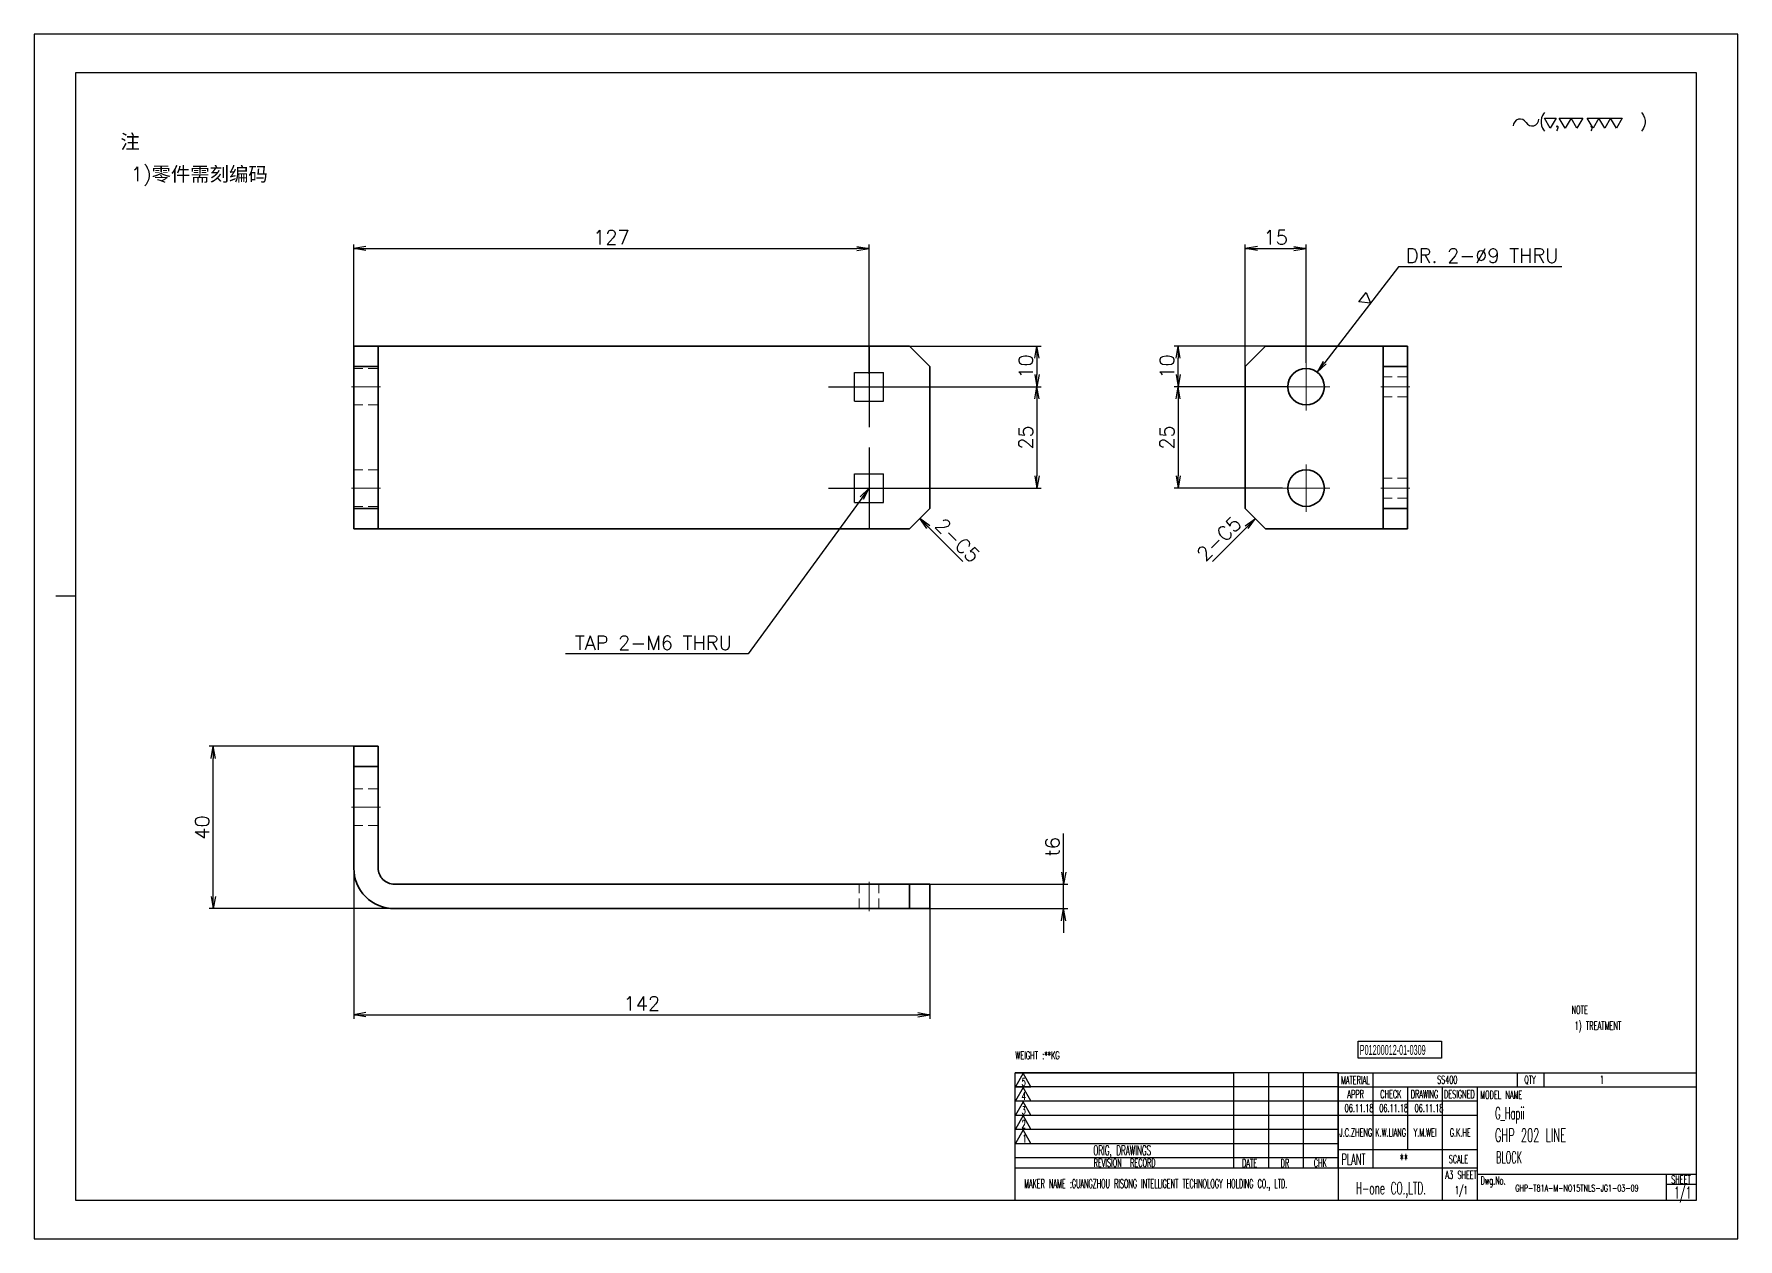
# Model space of a CAD drawing. Header units: millimetres. Extents: x 7914 to 16415, y -883 to 305.
# Drawn here: x 12945.9 to 13365.9, y -882.1 to -585.1 of the extents above; entities that cross this region are included whole.
import ezdxf
from ezdxf.enums import TextEntityAlignment as Align

# ---------------------------------------------------------------- set-up
doc = ezdxf.new("R2010")
doc.units = ezdxf.units.MM
doc.linetypes.add('CENTER-HOKUTO', pattern=[23, 20, -1, 1, -1])
doc.linetypes.add('HIDDEN-HOKUTO', pattern=[3.8, 2.5, -1.3])
doc.layers.add('AM_7', color=2, linetype='CENTER-HOKUTO', lineweight=30)
doc.layers.add('AM_HID', color=1, linetype='HIDDEN-HOKUTO', lineweight=25)
doc.layers.add('title_frame', color=7, linetype='Continuous')
doc.layers.add('word_dim', color=253, linetype='Continuous')
doc.styles.add('MX_NOTE_STANDARD', font='txt.shx', dxfattribs={"bigfont": 'bigfont.shx'})
doc.styles.get("Standard").update_dxf_attribs({"font": 'romans.shx', "bigfont": 'bigfont.shx'})
doc.dimstyles.new('RS1-1', dxfattribs={"dimtxt": 3.5, "dimasz": 3, "dimexe": 1, "dimexo": 0, "dimgap": 1, "dimtad": 3, "dimdsep": 46, "dimtxsty": 'Standard', "dimblk1": 'OPEN', "dimblk2": 'OPEN', "dimsah": 1, "dimcen": 0, "dimclrd": 256, "dimclre": 256, "dimclrt": 3, "dimazin": 2, "dimtfac": 1, "dimtmove": 0, "dimatfit": 3, "dimldrblk": 'OPEN', "dimfxl": 0, "dimtolj": 1, "dimtzin": 0, "dimarcsym": 0})

# ---------------------------------------------------------------- blocks, each defined once
blk = doc.blocks.new('A$C404331B6')
at = {"layer": 'title_frame'}
for p, q in [((0, -31.5), (0, 0)), ((0, 0), (53.9, 0)), ((79.62, 0), (0, 0)), ((53.9, -23.5), (53.9, 0)), ((62.48, -23.5), (62.48, 0)), ((62.48, -23.5), (62.48, 0)), ((71.05, -23.5), (71.05, 0)), ((71.05, -23.5), (71.05, 0)), ((79.62, 0), (79.62, -31.5)), ((79.62, 0), (167.83, 0)), ((88.2, -23.5), (88.2, 0)), ((123.73, 0), (123.73, -3.5)), ((130.3, 0), (130.3, -3.5)), ((53.9, -3.5), (0, -3.5)), ((79.62, -3.5), (0, -3.5)), ((1.98, -0.12), (0.1, -3.45)), ((0.1, -3.45), (3.86, -3.45)), ((1.98, -3.6), (0.1, -6.92)), ((3.86, -3.45), (1.98, -0.12)), ((3.86, -6.92), (1.98, -3.6)), ((79.62, -3.5), (167.83, -3.5)), ((96.78, -18.9), (96.78, -3.5)), ((105.35, -31.5), (105.35, -3.5)), ((113.92, -31.5), (113.92, -3.5)), ((53.9, -7), (0, -7)), ((79.62, -7), (0, -7)), ((0.1, -6.92), (3.86, -6.92)), ((1.98, -7.13), (0.1, -10.45)), ((3.86, -10.45), (1.98, -7.13)), ((113.92, -7), (79.62, -7)), ((53.9, -10.5), (0, -10.5)), ((79.62, -10.5), (0, -10.5)), ((0.1, -10.45), (3.86, -10.45)), ((1.98, -10.54), (0.1, -13.87)), ((3.86, -13.87), (1.98, -10.54)), ((113.92, -10.5), (79.62, -10.5)), ((53.9, -14), (0, -14)), ((79.62, -14), (0, -14)), ((0.1, -13.87), (3.86, -13.87)), ((1.98, -14.07), (0.1, -17.4)), ((3.86, -17.4), (1.98, -14.07)), ((53.9, -17.5), (0, -17.5)), ((79.62, -17.5), (0, -17.5)), ((53.9, -21), (0, -21)), ((79.62, -21), (0, -21)), ((0.1, -17.4), (3.86, -17.4)), ((79.62, -18.9), (113.92, -18.9)), ((79.62, -23.5), (0, -23.5)), ((113.92, -23.5), (79.62, -23.5)), ((113.92, -25), (167.83, -25)), ((160.48, -25), (160.48, -31.5)), ((160.48, -27.5), (167.83, -27.5)), ((167.83, -31.5), (0, -31.5))]:
    blk.add_line(p, q, dxfattribs=at)
at = {"layer": 'title_frame', "color": 3, "style": 'MX_NOTE_STANDARD', "width": 0.5341}
for s, height, p in [('5', 1.92, (1.59, -3.22)), ('MATERIAL', 1.973, (80.3, -2.79)), ('QTY', 1.973, (125.5, -2.7)), ('4', 1.92, (1.59, -6.7)), ('3', 1.92, (1.59, -10.23)), ('APPR', 1.973, (81.89, -6.26)), ('CHECK', 1.973, (89.99, -6.26)), ('DRAWING', 1.973, (97.51, -6.26)), ('DESIGNED', 1.973, (105.7, -6.26)), ('MODEL NAME', 1.973, (114.63, -6.41)), ('2', 1.92, (1.59, -13.64)), ('1', 1.92, (1.78, -17.17)), ('ORIG, DRAWINGS', 2.4112, (19.27, -20.34)), ('PLANT', 2.74, (80.46, -22.73)), ('SCALE', 1.973, (106.88, -22.28)), ('REVISION  RECORD', 1.9728, (19.32, -23.18)), ('DATE', 1.973, (55.94, -23.26)), ('DR', 1.973, (65.43, -23.27)), ('CHK', 1.973, (73.61, -23.23)), ('MAKER NAME :GUANGZHOU RISONG INTELLIGENT TECHNOLOGY HOLDING CO., LTD.', 2.16, (2.22, -28.43)), ('Dwg.No.', 1.973, (114.71, -27.52)), ('SHEET', 1.973, (161.71, -27.29))]:
    blk.add_text(s, height=height, dxfattribs=at).set_placement(p)
blk = doc.blocks.new('shiage0')
at = {"layer": 'word_dim', "color": 3, "linetype": 'Continuous'}
for centre, start, end in [((1.69, 0), 30, 180), ((4.61, 1.69), 210, 0)]:
    blk.add_arc(centre, 1.69, start, end, dxfattribs=at)
blk = doc.blocks.new('10')
at = {"layer": 'title_frame', "color": 3, "linetype": 'Continuous'}
for points in [[(9.63, 2.65), (8.18, 5.15), (11.07, 5.15)], [(13.31, 2.65), (11.86, 5.15), (17.64, 5.15), (16.2, 2.65), (14.75, 5.15)], [(20.17, 2.65), (18.73, 5.15), (27.4, 5.15), (25.95, 2.65), (24.51, 5.15), (23.06, 2.65), (21.62, 5.15)]]:
    blk.add_lwpolyline(points, close=True, dxfattribs=at)
blk.add_blockref('shiage0', (0.52, 3.24), dxfattribs=at)
blk.add_text('( ,   ,     )', height=3, dxfattribs=at).set_placement((6.84, 2.97))
blk = doc.blocks.new('_Open')
at = {"color": 0, "lineweight": -2}
for p, q in [((-1, 0.17), (0, 0)), ((-1, -0.17), (0, 0)), ((0, 0), (-1, 0))]:
    blk.add_line(p, q, dxfattribs=at)
blk = doc.blocks.new('*D177')
at = {"layer": 'DEFPOINTS', "color": 0, "linetype": 'Continuous', "ltscale": 2}
for p in [(13024.69, -790.68), (13166.69, -797.68), (13166.69, -826.84)]:
    blk.add_point(p, dxfattribs=at)
at = {"layer": 'word_dim', "linetype": 'Continuous', "lineweight": -2, "ltscale": 2}
for p, q in [((13024.69, -790.68), (13024.69, -827.84)), ((13166.69, -797.68), (13166.69, -827.84)), ((13027.69, -826.84), (13163.69, -826.84))]:
    blk.add_line(p, q, dxfattribs=at)
at = {"layer": 'word_dim', "linetype": 'Continuous', "lineweight": -2, "ltscale": 2, "xscale": 3, "yscale": 3, "zscale": 3, "rotation": 180}
blk.add_blockref('_Open', (13024.69, -826.84), dxfattribs=at)
at = {"layer": 'word_dim', "linetype": 'Continuous', "lineweight": -2, "ltscale": 2, "xscale": 3, "yscale": 3, "zscale": 3}
blk.add_blockref('_Open', (13166.69, -826.84), dxfattribs=at)
at = {"layer": 'word_dim', "color": 3, "linetype": 'Continuous', "ltscale": 2, "insert": (13095.69, -824.09), "char_height": 3.5, "attachment_point": 5}
blk.add_mtext('\\A1;142', dxfattribs=at)
blk = doc.blocks.new('*D178')
at = {"layer": 'DEFPOINTS', "color": 0, "linetype": 'Continuous', "ltscale": 2}
for p in [(12990.05, -760.68), (13024.69, -760.68), (13061.57, -800.68)]:
    blk.add_point(p, dxfattribs=at)
at = {"layer": 'word_dim', "linetype": 'Continuous', "lineweight": -2, "ltscale": 2}
for p, q in [((13024.69, -760.68), (12989.05, -760.68)), ((12990.05, -797.68), (12990.05, -763.68)), ((13061.57, -800.68), (12989.05, -800.68))]:
    blk.add_line(p, q, dxfattribs=at)
at = {"layer": 'word_dim', "linetype": 'Continuous', "lineweight": -2, "ltscale": 2, "xscale": 3, "yscale": 3, "zscale": 3}
for p, rotation in [((12990.05, -760.68), 90), ((12990.05, -800.68), 270)]:
    blk.add_blockref('_Open', p, dxfattribs=dict(at, rotation=rotation))
at = {"layer": 'word_dim', "color": 3, "linetype": 'Continuous', "ltscale": 2, "insert": (12987.3, -780.68), "char_height": 3.5, "attachment_point": 5, "rotation": 90}
blk.add_mtext('\\A1;40', dxfattribs=at)
blk = doc.blocks.new('*D179')
at = {"layer": 'DEFPOINTS', "color": 0, "linetype": 'Continuous', "ltscale": 2}
for p in [(13158.03, -794.68), (13199.66, -794.68), (13158.03, -800.68)]:
    blk.add_point(p, dxfattribs=at)
at = {"layer": 'word_dim', "linetype": 'Continuous', "lineweight": -2, "ltscale": 2}
for p, q in [((13199.66, -791.68), (13199.66, -782.18)), ((13158.03, -794.68), (13200.66, -794.68)), ((13199.66, -800.68), (13199.66, -794.68)), ((13158.03, -800.68), (13200.66, -800.68)), ((13199.66, -803.68), (13199.66, -806.68))]:
    blk.add_line(p, q, dxfattribs=at)
at = {"layer": 'word_dim', "linetype": 'Continuous', "lineweight": -2, "ltscale": 2, "xscale": 3, "yscale": 3, "zscale": 3}
for p, rotation in [((13199.66, -794.68), 270), ((13199.66, -800.68), 90)]:
    blk.add_blockref('_Open', p, dxfattribs=dict(at, rotation=rotation))
at = {"layer": 'word_dim', "color": 3, "linetype": 'Continuous', "ltscale": 2, "insert": (13196.91, -785.43), "char_height": 3.5, "attachment_point": 5, "rotation": 90}
blk.add_mtext('\\A1;t6', dxfattribs=at)
blk = doc.blocks.new('*D180')
at = {"layer": 'DEFPOINTS', "color": 0, "linetype": 'Continuous', "ltscale": 2}
for p in [(13151.69, -637.98), (13024.69, -662.04), (13151.69, -668.84)]:
    blk.add_point(p, dxfattribs=at)
at = {"layer": 'word_dim', "linetype": 'Continuous', "lineweight": -2, "ltscale": 2}
for p, q in [((13024.69, -662.04), (13024.69, -636.98)), ((13027.69, -637.98), (13148.69, -637.98)), ((13151.69, -668.84), (13151.69, -636.98))]:
    blk.add_line(p, q, dxfattribs=at)
at = {"layer": 'word_dim', "linetype": 'Continuous', "lineweight": -2, "ltscale": 2, "xscale": 3, "yscale": 3, "zscale": 3, "rotation": 180}
blk.add_blockref('_Open', (13024.69, -637.98), dxfattribs=at)
at = {"layer": 'word_dim', "linetype": 'Continuous', "lineweight": -2, "ltscale": 2, "xscale": 3, "yscale": 3, "zscale": 3}
blk.add_blockref('_Open', (13151.69, -637.98), dxfattribs=at)
at = {"layer": 'word_dim', "color": 3, "linetype": 'Continuous', "ltscale": 2, "insert": (13088.19, -635.23), "char_height": 3.5, "attachment_point": 5}
blk.add_mtext('\\A1;127', dxfattribs=at)
blk = doc.blocks.new('*D181')
at = {"layer": 'DEFPOINTS', "color": 0, "linetype": 'Continuous', "ltscale": 2}
for p in [(13161.69, -662.04), (13154.89, -672.04), (13193.09, -672.04)]:
    blk.add_point(p, dxfattribs=at)
at = {"layer": 'word_dim', "linetype": 'Continuous', "lineweight": -2, "ltscale": 2}
for p, q in [((13161.69, -662.04), (13194.09, -662.04)), ((13193.09, -665.04), (13193.09, -669.04)), ((13154.89, -672.04), (13194.09, -672.04))]:
    blk.add_line(p, q, dxfattribs=at)
at = {"layer": 'word_dim', "linetype": 'Continuous', "lineweight": -2, "ltscale": 2, "xscale": 3, "yscale": 3, "zscale": 3}
for p, rotation in [((13193.09, -662.04), 90), ((13193.09, -672.04), 270)]:
    blk.add_blockref('_Open', p, dxfattribs=dict(at, rotation=rotation))
at = {"layer": 'word_dim', "color": 3, "linetype": 'Continuous', "ltscale": 2, "insert": (13190.34, -667.04), "char_height": 3.5, "attachment_point": 5, "rotation": 90}
blk.add_mtext('\\A1;10', dxfattribs=at)
blk = doc.blocks.new('*D182')
at = {"layer": 'DEFPOINTS', "color": 0, "linetype": 'Continuous', "ltscale": 2}
for p in [(13154.89, -672.04), (13154.89, -697.04), (13193.09, -697.04)]:
    blk.add_point(p, dxfattribs=at)
at = {"layer": 'word_dim', "linetype": 'Continuous', "lineweight": -2, "ltscale": 2}
for p, q in [((13154.89, -672.04), (13194.09, -672.04)), ((13193.09, -675.04), (13193.09, -694.04)), ((13154.89, -697.04), (13194.09, -697.04))]:
    blk.add_line(p, q, dxfattribs=at)
at = {"layer": 'word_dim', "linetype": 'Continuous', "lineweight": -2, "ltscale": 2, "xscale": 3, "yscale": 3, "zscale": 3}
for p, rotation in [((13193.09, -672.04), 90), ((13193.09, -697.04), 270)]:
    blk.add_blockref('_Open', p, dxfattribs=dict(at, rotation=rotation))
at = {"layer": 'word_dim', "color": 3, "linetype": 'Continuous', "ltscale": 2, "insert": (13190.34, -684.54), "char_height": 3.5, "attachment_point": 5, "rotation": 90}
blk.add_mtext('\\A1;25', dxfattribs=at)
blk = doc.blocks.new('MARK_M6BOLT')
at = {"color": 3, "linetype": 'Continuous'}
for p, q in [((-1.77, 1.77), (1.77, 1.77)), ((-1.77, -1.77), (-1.77, 1.77)), ((1.77, -1.77), (1.77, 1.77)), ((-1.77, -1.77), (1.77, -1.77))]:
    blk.add_line(p, q, dxfattribs=at)
blk = doc.blocks.new('MARK_CENTER')
at = {"color": 2, "linetype": 'CENTER-HOKUTO'}
for p, q in [((0, 10), (0, -10)), ((-10, 0), (10, 0))]:
    blk.add_line(p, q, dxfattribs=at)
blk = doc.blocks.new('*D183')
at = {"layer": 'DEFPOINTS', "color": 0, "linetype": 'Continuous', "ltscale": 2}
for p in [(13259.44, -637.98), (13244.44, -667.04), (13259.44, -666.19)]:
    blk.add_point(p, dxfattribs=at)
at = {"layer": 'word_dim', "linetype": 'Continuous', "lineweight": -2, "ltscale": 2}
for p, q in [((13244.44, -667.04), (13244.44, -636.98)), ((13247.44, -637.98), (13256.44, -637.98)), ((13259.44, -666.19), (13259.44, -636.98))]:
    blk.add_line(p, q, dxfattribs=at)
at = {"layer": 'word_dim', "linetype": 'Continuous', "lineweight": -2, "ltscale": 2, "xscale": 3, "yscale": 3, "zscale": 3, "rotation": 180}
blk.add_blockref('_Open', (13244.44, -637.98), dxfattribs=at)
at = {"layer": 'word_dim', "linetype": 'Continuous', "lineweight": -2, "ltscale": 2, "xscale": 3, "yscale": 3, "zscale": 3}
blk.add_blockref('_Open', (13259.44, -637.98), dxfattribs=at)
at = {"layer": 'word_dim', "color": 3, "linetype": 'Continuous', "ltscale": 2, "insert": (13251.94, -635.23), "char_height": 3.5, "attachment_point": 5}
blk.add_mtext('\\A1;15', dxfattribs=at)
blk = doc.blocks.new('*D184')
at = {"layer": 'DEFPOINTS', "color": 0, "linetype": 'Continuous', "ltscale": 2}
for p in [(13227.91, -662.04), (13249.44, -662.04), (13254.94, -672.04)]:
    blk.add_point(p, dxfattribs=at)
at = {"layer": 'word_dim', "linetype": 'Continuous', "lineweight": -2, "ltscale": 2}
for p, q in [((13249.44, -662.04), (13226.91, -662.04)), ((13227.91, -669.04), (13227.91, -665.04)), ((13254.94, -672.04), (13226.91, -672.04))]:
    blk.add_line(p, q, dxfattribs=at)
at = {"layer": 'word_dim', "linetype": 'Continuous', "lineweight": -2, "ltscale": 2, "xscale": 3, "yscale": 3, "zscale": 3}
for p, rotation in [((13227.91, -662.04), 90), ((13227.91, -672.04), 270)]:
    blk.add_blockref('_Open', p, dxfattribs=dict(at, rotation=rotation))
at = {"layer": 'word_dim', "color": 3, "linetype": 'Continuous', "ltscale": 2, "insert": (13225.16, -667.04), "char_height": 3.5, "attachment_point": 5, "rotation": 90}
blk.add_mtext('\\A1;10', dxfattribs=at)
blk = doc.blocks.new('*D185')
at = {"layer": 'DEFPOINTS', "color": 0, "linetype": 'Continuous', "ltscale": 2}
for p in [(13253.59, -672.04), (13227.91, -697.04), (13253.59, -697.04)]:
    blk.add_point(p, dxfattribs=at)
at = {"layer": 'word_dim', "linetype": 'Continuous', "lineweight": -2, "ltscale": 2}
for p, q in [((13253.59, -672.04), (13226.91, -672.04)), ((13227.91, -675.04), (13227.91, -694.04)), ((13253.59, -697.04), (13226.91, -697.04))]:
    blk.add_line(p, q, dxfattribs=at)
at = {"layer": 'word_dim', "linetype": 'Continuous', "lineweight": -2, "ltscale": 2, "xscale": 3, "yscale": 3, "zscale": 3}
for p, rotation in [((13227.91, -672.04), 90), ((13227.91, -697.04), 270)]:
    blk.add_blockref('_Open', p, dxfattribs=dict(at, rotation=rotation))
at = {"layer": 'word_dim', "color": 3, "linetype": 'Continuous', "ltscale": 2, "insert": (13225.16, -684.54), "char_height": 3.5, "attachment_point": 5, "rotation": 90}
blk.add_mtext('\\A1;25', dxfattribs=at)
blk = doc.blocks.new('*D186')
at = {"layer": 'DEFPOINTS', "color": 0, "linetype": 'Continuous', "ltscale": 2}
for p in [(13262.18, -668.47), (13256.69, -675.6)]:
    blk.add_point(p, dxfattribs=at)
at = {"layer": 'word_dim', "linetype": 'Continuous', "lineweight": -2, "ltscale": 2}
for p, q in [((13282.24, -642.47), (13264.02, -666.1)), ((13322.44, -642.47), (13282.24, -642.47))]:
    blk.add_line(p, q, dxfattribs=at)
at = {"layer": 'word_dim', "linetype": 'Continuous', "lineweight": -2, "ltscale": 2, "xscale": 3, "yscale": 3, "zscale": 3, "rotation": 232.355820225517}
blk.add_blockref('_Open', (13262.18, -668.47), dxfattribs=at)
at = {"layer": 'word_dim', "color": 3, "linetype": 'Continuous', "ltscale": 2, "insert": (13302.84, -639.72), "char_height": 3.5, "attachment_point": 5}
blk.add_mtext('\\A1;DR. 2-∅9 THRU', dxfattribs=at)
blk = doc.blocks.new('shiage1')
at = {"layer": 'word_dim', "color": 3, "linetype": 'Continuous'}
for p, q in [((0, 0), (-1.44, 2.5)), ((-1.44, 2.5), (1.44, 2.5)), ((1.44, 2.5), (0, 0))]:
    blk.add_line(p, q, dxfattribs=at)

msp = doc.modelspace()

# ---------------------------------------------------------------- linework, layer by layer
at = {"color": 7, "lineweight": 35, "ltscale": 0.15}
for p, q in [((13024.691, -662.036), (13030.691, -662.036)), ((13278.436, -662.036), (13284.436, -662.036)), ((13030.691, -667.036), (13024.691, -667.036)), ((13278.436, -667.036), (13284.436, -667.036)), ((13024.691, -702.036), (13030.691, -702.036)), ((13278.436, -702.036), (13284.436, -702.036)), ((13024.691, -707.036), (13030.691, -707.036)), ((13278.436, -707.036), (13284.436, -707.036)), ((13024.691, -760.676), (13030.691, -760.676)), ((13024.691, -765.676), (13030.691, -765.676)), ((13161.691, -794.676), (13161.691, -800.676)), ((13166.691, -794.676), (13166.691, -800.676))]:
    msp.add_line(p, q, dxfattribs=at)
at = {"color": 7, "lineweight": 35, "ltscale": 0.125}
for p, q in [((13024.691, -667.036), (13024.691, -662.036)), ((13030.691, -662.036), (13030.691, -667.036)), ((13278.436, -662.036), (13278.436, -667.036)), ((13284.436, -662.036), (13284.436, -667.036)), ((13024.691, -702.036), (13024.691, -707.036)), ((13030.691, -707.036), (13030.691, -702.036)), ((13278.436, -707.036), (13278.436, -702.036)), ((13284.436, -707.036), (13284.436, -702.036)), ((13024.691, -760.676), (13024.691, -765.676)), ((13030.691, -765.676), (13030.691, -760.676)), ((13161.691, -794.676), (13166.691, -794.676)), ((13161.691, -800.676), (13166.691, -800.676))]:
    msp.add_line(p, q, dxfattribs=at)
at = {"color": 7, "lineweight": 35, "ltscale": 0.1}
for p, q in [((13034.691, -662.036), (13030.691, -662.036)), ((13278.436, -662.036), (13274.436, -662.036)), ((13034.691, -707.036), (13030.691, -707.036)), ((13278.436, -707.036), (13274.436, -707.036))]:
    msp.add_line(p, q, dxfattribs=at)
at = {"color": 7, "lineweight": 35}
for p, q in [((13034.691, -662.036), (13161.691, -662.036)), ((13274.436, -662.036), (13249.436, -662.036)), ((13024.691, -702.036), (13024.691, -667.036)), ((13030.691, -702.036), (13030.691, -667.036)), ((13166.691, -667.036), (13166.691, -702.036)), ((13244.436, -702.036), (13244.436, -667.036)), ((13278.436, -667.036), (13278.436, -702.036)), ((13284.436, -667.036), (13284.436, -702.036)), ((13161.691, -707.036), (13034.691, -707.036)), ((13274.436, -707.036), (13249.436, -707.036)), ((13024.691, -765.676), (13024.691, -790.676)), ((13030.691, -790.676), (13030.691, -765.676)), ((13161.691, -794.676), (13034.691, -794.676)), ((13034.691, -800.676), (13161.691, -800.676))]:
    msp.add_line(p, q, dxfattribs=at)
at = {"color": 7, "lineweight": 35, "ltscale": 0.176777}
for p, q in [((13161.691, -662.036), (13166.691, -667.036)), ((13249.436, -662.036), (13244.436, -667.036)), ((13161.691, -707.036), (13166.691, -702.036)), ((13249.436, -707.036), (13244.436, -702.036))]:
    msp.add_line(p, q, dxfattribs=at)
at = {"color": 7, "lineweight": 35}
for centre in [(13259.436, -672.036), (13259.436, -697.036)]:
    msp.add_circle(centre, 4.5, dxfattribs=at)
for radius in [10, 4]:
    msp.add_arc((13034.691, -790.676), radius, 179.99999, 270, dxfattribs=at)
at = {"layer": 'AM_7', "color": 2, "lineweight": 13}
for p, q in [((13259.436, -666.186), (13259.436, -677.886)), ((13151.691, -668.84), (13151.691, -675.232)), ((13031.291, -672.036), (13024.09, -672.036)), ((13154.887, -672.036), (13148.495, -672.036)), ((13265.286, -672.036), (13253.586, -672.036)), ((13285.036, -672.036), (13277.835, -672.036)), ((13259.436, -691.186), (13259.436, -702.886)), ((13031.291, -697.036), (13024.09, -697.036)), ((13154.887, -697.036), (13148.495, -697.036)), ((13151.691, -693.84), (13151.691, -700.232)), ((13265.286, -697.036), (13253.586, -697.036)), ((13285.036, -697.036), (13277.835, -697.036)), ((13031.291, -775.676), (13024.09, -775.676)), ((13151.691, -801.276), (13151.691, -794.076))]:
    msp.add_line(p, q, dxfattribs=at)
at = {"layer": 'AM_HID', "color": 1, "lineweight": 13}
for p, q in [((13030.691, -667.536), (13024.691, -667.536)), ((13284.436, -669.578), (13278.436, -669.578)), ((13284.436, -674.495), (13278.436, -674.495)), ((13030.691, -676.536), (13024.691, -676.536)), ((13030.691, -692.536), (13024.691, -692.536)), ((13284.436, -694.578), (13278.436, -694.578)), ((13284.436, -699.495), (13278.436, -699.495)), ((13030.691, -701.536), (13024.691, -701.536)), ((13024.691, -765.676), (13030.691, -765.676)), ((13030.691, -771.176), (13024.691, -771.176)), ((13030.691, -771.176), (13024.691, -771.176)), ((13030.691, -780.176), (13024.691, -780.176)), ((13030.691, -780.176), (13024.691, -780.176)), ((13149.232, -800.676), (13149.232, -794.676)), ((13149.232, -800.676), (13149.232, -794.676)), ((13154.149, -800.676), (13154.149, -794.676)), ((13154.149, -800.676), (13154.149, -794.676)), ((13161.691, -794.676), (13161.691, -800.676))]:
    msp.add_line(p, q, dxfattribs=at)
at = {"layer": 'title_frame'}
for p, q in [((12951.203, -723.61), (12956.203, -723.61)), ((13272.25, -833.336), (13292.778, -833.336)), ((13272.25, -837.537), (13272.25, -833.336)), ((13292.778, -833.336), (13292.778, -837.537)), ((13292.778, -837.537), (13272.25, -837.537)), ((13267.353, -841.147), (13267.353, -844.647)), ((13267.353, -864.647), (13267.353, -841.147)), ((13267.353, -841.147), (13267.353, -872.647)), ((13355.553, -872.647), (13301.653, -872.647)), ((13355.553, -872.647), (13301.653, -872.647))]:
    msp.add_line(p, q, dxfattribs=at)
at = {"layer": 'title_frame', "color": 4}
msp.add_lwpolyline([(13365.878, -585.11), (12945.878, -585.11), (12945.878, -882.11), (13365.878, -882.11)], close=True, dxfattribs=at)
at = {"layer": 'title_frame'}
msp.add_lwpolyline([(12956.203, -594.572), (13355.553, -594.572), (13355.553, -872.647), (12956.203, -872.647)], close=True, dxfattribs=at)

# ---------------------------------------------------------------- block references
at = {"layer": 'word_dim', "linetype": 'Continuous', "ltscale": 2}
msp.add_blockref('10', (13309.985, -610.989), dxfattribs=at)
at = {"layer": 'word_dim', "color": 3, "linetype": 'Continuous', "ltscale": 2, "rotation": 52.35582022549677}
msp.add_blockref('shiage1', (13275.302, -651.467), dxfattribs=at)
at = {"layer": 'word_dim', "color": 2, "linetype": 'CENTER-HOKUTO', "ltscale": 2}
for p in [(13151.691, -672.036), (13151.691, -697.036)]:
    msp.add_blockref('MARK_CENTER', p, dxfattribs=at)
at = {"layer": 'word_dim', "color": 3, "linetype": 'Continuous', "ltscale": 2, "xscale": 2, "yscale": 2, "zscale": 2}
for p in [(13151.691, -672.036), (13151.691, -697.036)]:
    msp.add_blockref('MARK_M6BOLT', p, dxfattribs=at)
at = {"layer": 'word_dim', "ltscale": 2}
msp.add_blockref('A$C404331B6', (13187.728, -841.147), dxfattribs=at)

# ---------------------------------------------------------------- texts
at = {"ltscale": 2, "char_height": 3.5, "attachment_point": 1}
for s, insert, width in [('{\\fSimSun|b0|i0|c134|p2;\\C3;注}', (12967.17, -609.866), 10.36469), ('{\\Fromans,bigfont|c134;\\C3;1)\\fSimSun|b0|i0|c134|p2;零件需刻编码}', (12969.735, -617.874), 96.90613)]:
    msp.add_mtext(s, dxfattribs=dict(at, insert=insert, width=width))
at = {"linetype": 'Continuous', "insert": (13306.03, -851.627), "char_height": 3, "width": 50.9, "attachment_point": 4}
msp.add_mtext('{\\W0.5;\\C3;G_Hapii }', dxfattribs=at)
at = {"color": 3, "linetype": 'Continuous', "insert": (13310.985, -868.785), "char_height": 1.6, "width": 37.13137, "attachment_point": 1}
msp.add_mtext('{\\W0.65;GHP-T81A-M-NO15TNLS-JG1-03-09}', dxfattribs=at)
at = {"layer": 'title_frame', "color": 3, "style": 'MX_NOTE_STANDARD'}
for s, height, width, p in [('NOTE', 2, 0.5341, (13324.857, -826.648)), ('1) TREATMENT', 2, 0.5341, (13325.635, -830.544)), ('WEIGHT :**KG ', 1.96, 0.545, (13187.752, -837.831)), ('SS400', 1.9728, 0.5341, (13291.726, -843.849)), ('1', 1.973, 0.5341, (13331.854, -843.849)), ('06.11.18', 1.9, 0.5341, (13268.94, -850.823)), ('06.11.18', 1.9, 0.5341, (13277.452, -850.823)), ('06.11.18', 1.9, 0.5341, (13286.169, -850.823)), ('GHP 202 LINE', 3.3, 0.5341, (13305.992, -858.196)), ('BLOCK', 2.94, 0.5, (13306.24, -863.46)), ('**', 2.74, 0.5341, (13282.546, -863.878)), ('H-one CO.,LTD.', 3, 0.5341, (13271.709, -871.098)), ('A3 SHEET', 1.9728, 0.5341, (13293.783, -867.324)), ('1/1', 1.9728, 0.5341, (13296.134, -871.078)), ('1/1', 3, 0.5341, (13350.16, -872.171))]:
    msp.add_text(s, height=height, dxfattribs=dict(at, width=width)).set_placement(p)
at = {"layer": 'title_frame', "color": 3, "style": 'MX_NOTE_STANDARD', "width": 0.5341}
for s, p in [('J.C.ZHENG', (13271.685, -857.441)), ('K.W.LIANG', (13280.28, -857.462)), ('Y.M.WEI', (13288.76, -857.459)), ('G.K.HE', (13297.43, -857.462))]:
    msp.add_text(s, height=1.9728, dxfattribs=at).set_placement(p, align=Align.BOTTOM_CENTER)
at = {"layer": 'title_frame', "color": 3, "insert": (13272.663, -834.293), "char_height": 2.45, "width": 4.1107, "attachment_point": 1, "style": 'MX_NOTE_STANDARD'}
msp.add_mtext('{\\f3 of 9 Barcode|b0|i0|c0|p82;\\W0.5;P01200012-01-0309}', dxfattribs=at)
at = {"layer": 'word_dim', "color": 3, "linetype": 'Continuous', "ltscale": 2}
for rotation, p in [(315, (13167.691, -706.536)), (45, (13234.595, -715.377))]:
    msp.add_text('2-C5', height=3.5, rotation=rotation, dxfattribs=at).set_placement(p)
at = {"layer": 'word_dim', "color": 3, "linetype": 'Continuous', "ltscale": 2, "insert": (13117.91, -736.912), "char_height": 3.5, "attachment_point": 9}
msp.add_mtext('\\A1;TAP 2-M6 THRU', dxfattribs=at)

# ---------------------------------------------------------------- dimensions: what is measured, and where the dimension line sits
at = {"layer": 'word_dim', "linetype": 'Continuous', "ltscale": 2}
for base, p1, p2, picture, middle in [((13151.691, -637.978), (13024.691, -662.036), (13151.691, -668.84), '*D180', (13088.191, -635.228)), ((13259.436, -637.978), (13244.436, -667.036), (13259.436, -666.186), '*D183', (13251.936, -635.228)), ((13166.691, -826.844), (13024.691, -790.676), (13166.691, -797.676), '*D177', (13095.691, -824.094))]:
    dim = msp.add_linear_dim(base=base, p1=p1, p2=p2, dimstyle='RS1-1', dxfattribs=at)
    dim.commit()
    dim.dimension.update_dxf_attribs({"geometry": picture, "text_midpoint": middle})
dim = msp.add_diameter_dim_2p(p1=(13256.688, -675.599), p2=(13262.184, -668.473), text='DR. 2-<> THRU', dimstyle='RS1-1', override={"dimtoh": 1, "dimtofl": 0}, dxfattribs=at)
dim.commit()
dim.dimension.update_dxf_attribs({"geometry": '*D186', "text_midpoint": (13302.838, -642.475), "dimtype": 163})
for base, p1, p2, picture, middle in [((13193.086, -672.036), (13161.691, -662.036), (13154.887, -672.036), '*D181', (13190.336, -667.036)), ((13227.915, -662.036), (13254.936, -672.036), (13249.436, -662.036), '*D184', (13225.165, -667.036)), ((13193.086, -697.036), (13154.887, -672.036), (13154.887, -697.036), '*D182', (13190.336, -684.536)), ((13227.915, -697.036), (13253.586, -672.036), (13253.586, -697.036), '*D185', (13225.165, -684.536)), ((12990.055, -760.676), (13061.571, -800.676), (13024.691, -760.676), '*D178', (12987.305, -780.676))]:
    dim = msp.add_linear_dim(base=base, p1=p1, p2=p2, angle=90, dimstyle='RS1-1', dxfattribs=at)
    dim.commit()
    dim.dimension.update_dxf_attribs({"geometry": picture, "text_midpoint": middle})
dim = msp.add_linear_dim(base=(13199.663, -794.676), p1=(13158.026, -800.676), p2=(13158.026, -794.676), angle=90, text='t<>', dimstyle='RS1-1', dxfattribs=at)
dim.commit()
dim.dimension.update_dxf_attribs({"geometry": '*D179', "text_midpoint": (13196.913, -785.426)})

# ---------------------------------------------------------------- leaders
at = {"layer": 'word_dim', "linetype": 'Continuous', "ltscale": 2, "annotation_type": 0, "has_hookline": 1, "hookline_direction": 1, "text_width": 41.033}
msp.add_leader([(13151.691, -697.036), (13121.91, -737.912), (13118.91, -737.912)], dimstyle='RS1-1', dxfattribs=at)
at = {"layer": 'word_dim', "linetype": 'Continuous'}
for points in [[(13164.191, -704.536), (13174.797, -715.143)], [(13246.936, -704.536), (13236.329, -715.143)]]:
    msp.add_leader(points, dimstyle='RS1-1', dxfattribs=at)

doc.saveas('drawing.dxf')
